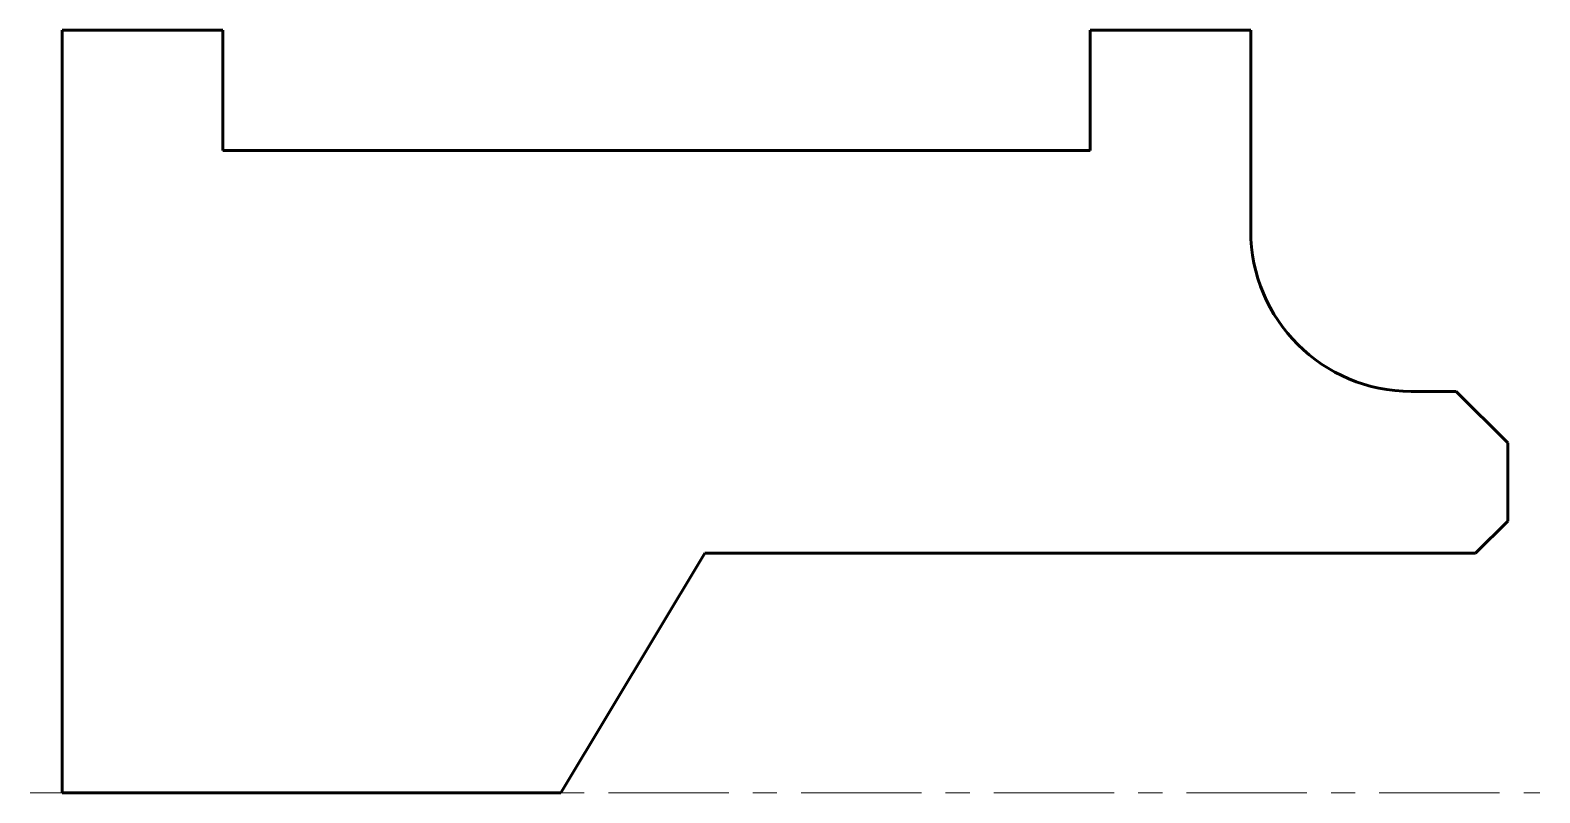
# Model space of a CAD drawing. Header units: millimetres. Extents: x 63.8 to 157.8, y 182.8 to 230.3.
import ezdxf

# ---------------------------------------------------------------- set-up
doc = ezdxf.new("R2010")
doc.units = ezdxf.units.MM
doc.linetypes.add('K5LT_AXLED', pattern=[12, 7.5, -1.5, 1.5, -1.5])
doc.linetypes.add('K5LT_BASIC', pattern=[0])
doc.layers.add('Системный слой', color=7, linetype='Continuous')

msp = doc.modelspace()

# ---------------------------------------------------------------- linework, layer by layer
at = {"layer": 'Системный слой', "color": 150, "linetype": 'K5LT_BASIC', "lineweight": 60, "true_color": 0x0080ff}
for p, q in [((65.751, 182.809), (65.751, 230.309)), ((65.751, 230.309), (75.751, 230.309)), ((75.751, 230.309), (75.751, 222.809)), ((129.751, 222.809), (129.751, 230.309)), ((129.751, 230.309), (139.751, 230.309)), ((139.751, 230.309), (139.751, 217.809)), ((75.751, 222.809), (129.751, 222.809)), ((149.751, 207.809), (152.551, 207.809)), ((155.751, 204.609), (152.551, 207.809)), ((155.751, 204.609), (155.751, 199.726)), ((155.751, 199.726), (153.751, 197.726)), ((105.751, 197.726), (96.788, 182.809)), ((153.751, 197.726), (105.751, 197.726)), ((65.751, 182.809), (96.788, 182.809))]:
    msp.add_line(p, q, dxfattribs=at)
at = {"layer": 'Системный слой', "color": 30, "linetype": 'K5LT_AXLED', "lineweight": 18, "true_color": 0xff8000}
msp.add_line((63.751, 182.809), (157.751, 182.809), dxfattribs=at)
at = {"layer": 'Системный слой', "color": 150, "linetype": 'K5LT_BASIC', "lineweight": 60, "true_color": 0x0080ff}
msp.add_arc((149.751, 217.809), 10, 180, 270, dxfattribs=at)

doc.saveas('drawing.dxf')
